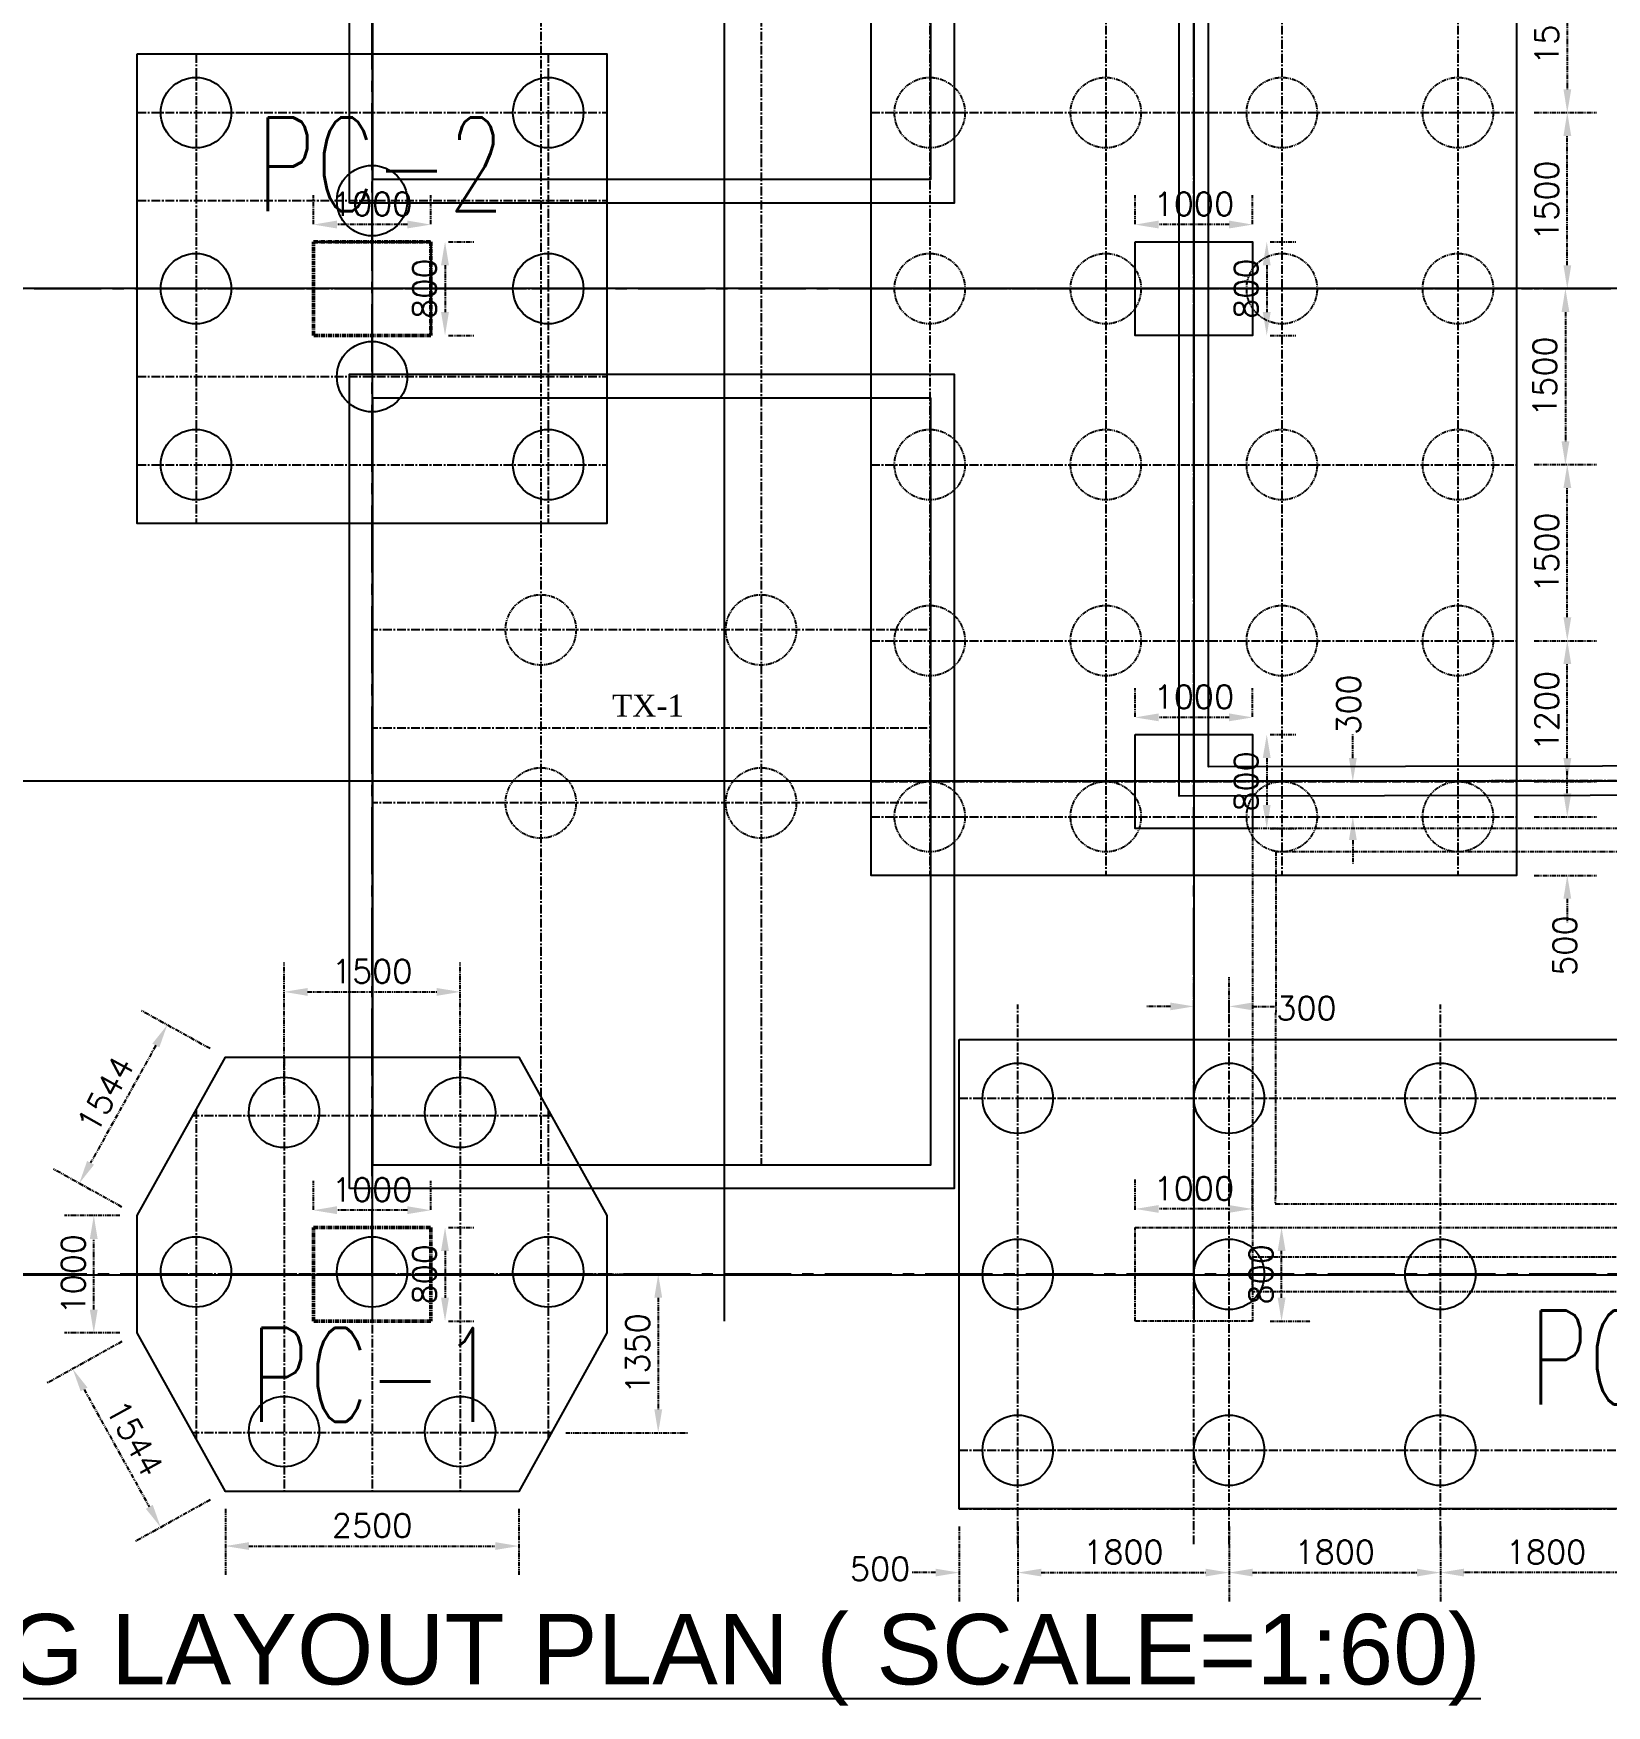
# Model space of a CAD drawing. Header units: millimetres. Extents: x 6239764 to 13047540, y 367704 to 979893.
# Drawn here: x 6447765 to 6461165, y 460155 to 474405 of the extents above; entities that cross this region are included whole.
import ezdxf

# ---------------------------------------------------------------- set-up
doc = ezdxf.new("R2010")
doc.units = ezdxf.units.MM
doc.header["$LTSCALE"] = 300
for name, pattern in [('CENTER2', [28.575, 19.05, -3.175, 3.175, -3.175]), ('CENTERX2', [4, 2.5, -0.5, 0.5, -0.5]), ('G', [2, 1.25, -0.25, 0.25, -0.25]), ('K', [2.5, 1.25, -0.25, 0.25, -0.25, 0.25, -0.25])]:
    doc.linetypes.add(name, pattern=pattern)
for name, color, linetype in [('01', 3, 'Continuous'), ('05', 1, 'G'), ('07', 6, 'K'), ('BOU', 12, 'Continuous'), ('EQUIPMENT', 1, 'Continuous'), ('TEXT', 7, 'Continuous')]:
    doc.layers.add(name, color=color, linetype=linetype)
doc.styles.add('1-100', font='romans.shx', dxfattribs={"height": 200})
doc.styles.add('1-37.5', font='arial.ttf')
doc.styles.get("Standard").update_dxf_attribs({"font": 'txt8.shx', "width": 0.7, "bigfont": 'hztxt_ii.shx'})
doc.styles.add('wx2', font='times.ttf')
doc.dimstyles.new('1-100', dxfattribs={"dimtxt": 210, "dimasz": 200, "dimexe": 250, "dimexo": 150, "dimgap": 75, "dimtad": 1, "dimdec": 0, "dimzin": 3, "dimdsep": 46, "dimtxsty": '1-100', "dimcen": 0.09, "dimclrd": 161, "dimclre": 161, "dimclrt": 161, "dimadec": 0, "dimazin": 0, "dimtfac": 1, "dimtdec": 0, "dimtofl": 0, "dimtmove": 2, "dimatfit": 3, "dimfxl": 1, "dimtolj": 1, "dimtzin": 0, "dimarcsym": 0})

# ---------------------------------------------------------------- blocks, each defined once
blk = doc.blocks.new('*D236')
at = {"layer": '07', "color": 161, "lineweight": -2, "ltscale": 0.1, "transparency": 16777216}
for p, q in [((6448519, 463257), (6447880, 462902)), ((6448196, 462849), (6448751, 461849)), ((6449269, 461907), (6448630, 461552))]:
    blk.add_line(p, q, dxfattribs=at)
at = {"layer": '07', "color": 161, "ltscale": 0.1, "transparency": 16777216}
for points in [[(6448225, 462865), (6448167, 462833), (6448099, 463024)], [(6448781, 461865), (6448722, 461832), (6448849, 461674)]]:
    blk.add_solid(points, dxfattribs=at)
at = {"layer": 'Defpoints', "color": 0, "ltscale": 0.1, "transparency": 16777216}
for p in [(6448650, 463330), (6449400, 461980), (6448849, 461674)]:
    blk.add_point(p, dxfattribs=at)
at = {"layer": '07', "color": 161, "ltscale": 0.1, "transparency": 16777216, "insert": (6448627, 462434), "char_height": 200, "attachment_point": 5, "rotation": 299.0546, "style": '1-100'}
blk.add_mtext('\\A1;1544', dxfattribs=at)
blk = doc.blocks.new('*D237')
at = {"layer": '07', "color": 161, "lineweight": -2, "ltscale": 0.1, "transparency": 16777216}
for p, q in [((6448500, 464330), (6448029, 464330)), ((6448279, 463530), (6448279, 464130)), ((6448500, 463330), (6448029, 463330))]:
    blk.add_line(p, q, dxfattribs=at)
at = {"layer": '07', "color": 161, "ltscale": 0.1, "transparency": 16777216}
for points in [[(6448245, 464130), (6448312, 464130), (6448279, 464330)], [(6448245, 463530), (6448312, 463530), (6448279, 463330)]]:
    blk.add_solid(points, dxfattribs=at)
at = {"layer": 'Defpoints', "color": 0, "ltscale": 0.1, "transparency": 16777216}
for p in [(6448279, 464330), (6448650, 464330), (6448650, 463330)]:
    blk.add_point(p, dxfattribs=at)
at = {"layer": '07', "color": 161, "ltscale": 0.1, "transparency": 16777216, "insert": (6448104, 463830), "char_height": 200, "attachment_point": 5, "rotation": 90, "style": '1-100'}
blk.add_mtext('\\A1;1000', dxfattribs=at)
blk = doc.blocks.new('*D238')
at = {"layer": '07', "color": 161, "lineweight": -2, "ltscale": 0.1, "transparency": 16777216}
for p, q in [((6449269, 465753), (6448686, 466076)), ((6448807, 465780), (6448252, 464780)), ((6448519, 464403), (6447936, 464726))]:
    blk.add_line(p, q, dxfattribs=at)
at = {"layer": '07', "color": 161, "ltscale": 0.1, "transparency": 16777216}
for points in [[(6448778, 465796), (6448837, 465764), (6448905, 465955)], [(6448222, 464796), (6448281, 464764), (6448155, 464605)]]:
    blk.add_solid(points, dxfattribs=at)
at = {"layer": 'Defpoints', "color": 0, "ltscale": 0.1, "transparency": 16777216}
for p in [(6449400, 465680), (6448155, 464605), (6448650, 464330)]:
    blk.add_point(p, dxfattribs=at)
at = {"layer": '07', "color": 161, "ltscale": 0.1, "transparency": 16777216, "insert": (6448377, 465365), "char_height": 200, "attachment_point": 5, "rotation": 60.9454, "style": '1-100'}
blk.add_mtext('\\A1;1544', dxfattribs=at)
blk = doc.blocks.new('*D239')
at = {"layer": '07', "color": 161, "lineweight": -2, "ltscale": 0.1, "transparency": 16777216}
for p, q in [((6449400, 461830), (6449400, 461264)), ((6451900, 461830), (6451900, 461264)), ((6449600, 461514), (6451700, 461514))]:
    blk.add_line(p, q, dxfattribs=at)
at = {"layer": '07', "color": 161, "ltscale": 0.1, "transparency": 16777216}
for points in [[(6449600, 461547), (6449600, 461481), (6449400, 461514)], [(6451700, 461547), (6451700, 461481), (6451900, 461514)]]:
    blk.add_solid(points, dxfattribs=at)
at = {"layer": 'Defpoints', "color": 0, "ltscale": 0.1, "transparency": 16777216}
for p in [(6449400, 461980), (6451900, 461980), (6451900, 461514)]:
    blk.add_point(p, dxfattribs=at)
at = {"layer": '07', "color": 161, "ltscale": 0.1, "transparency": 16777216, "insert": (6450650, 461689), "char_height": 200, "attachment_point": 5, "style": '1-100'}
blk.add_mtext('\\A1;2500', dxfattribs=at)
blk = doc.blocks.new('*D240')
at = {"layer": '07', "color": 161, "lineweight": -2, "ltscale": 0.1, "transparency": 16777216}
for p, q in [((6452300, 463830), (6453337, 463830)), ((6453087, 463630), (6453087, 462680)), ((6452300, 462480), (6453337, 462480))]:
    blk.add_line(p, q, dxfattribs=at)
at = {"layer": '07', "color": 161, "ltscale": 0.1, "transparency": 16777216}
for points in [[(6453054, 463630), (6453121, 463630), (6453087, 463830)], [(6453054, 462680), (6453121, 462680), (6453087, 462480)]]:
    blk.add_solid(points, dxfattribs=at)
at = {"layer": 'Defpoints', "color": 0, "ltscale": 0.1, "transparency": 16777216}
for p in [(6452150, 463830), (6452150, 462480), (6453087, 462480)]:
    blk.add_point(p, dxfattribs=at)
at = {"layer": '07', "color": 161, "ltscale": 0.1, "transparency": 16777216, "insert": (6452912, 463155), "char_height": 200, "attachment_point": 5, "rotation": 90, "style": '1-100'}
blk.add_mtext('\\A1;1350', dxfattribs=at)
blk = doc.blocks.new('*D241')
at = {"layer": '07', "color": 161, "lineweight": -2, "ltscale": 0.1, "transparency": 16777216}
for p, q in [((6449900, 465360), (6449900, 466487)), ((6451400, 465360), (6451400, 466487)), ((6450100, 466237), (6451200, 466237))]:
    blk.add_line(p, q, dxfattribs=at)
at = {"layer": '07', "color": 161, "ltscale": 0.1, "transparency": 16777216}
for points in [[(6450100, 466270), (6450100, 466203), (6449900, 466237)], [(6451200, 466270), (6451200, 466203), (6451400, 466237)]]:
    blk.add_solid(points, dxfattribs=at)
at = {"layer": 'Defpoints', "color": 0, "ltscale": 0.1, "transparency": 16777216}
for p in [(6451400, 466237), (6449900, 465210), (6451400, 465210)]:
    blk.add_point(p, dxfattribs=at)
at = {"layer": '07', "color": 161, "ltscale": 0.1, "transparency": 16777216, "insert": (6450650, 466412), "char_height": 200, "attachment_point": 5, "style": '1-100'}
blk.add_mtext('\\A1;1500', dxfattribs=at)
blk = doc.blocks.new('*D242')
at = {"layer": '07', "color": 161, "lineweight": -2, "ltscale": 0.1, "transparency": 16777216}
for p, q in [((6456150, 461680), (6456150, 461038)), ((6457950, 461680), (6457950, 461038)), ((6456350, 461288), (6457750, 461288))]:
    blk.add_line(p, q, dxfattribs=at)
at = {"layer": '07', "color": 161, "ltscale": 0.1, "transparency": 16777216}
for points in [[(6456350, 461321), (6456350, 461255), (6456150, 461288)], [(6457750, 461321), (6457750, 461255), (6457950, 461288)]]:
    blk.add_solid(points, dxfattribs=at)
at = {"layer": 'Defpoints', "color": 0, "ltscale": 0.1, "transparency": 16777216}
for p in [(6456150, 461830), (6457950, 461830), (6457950, 461288)]:
    blk.add_point(p, dxfattribs=at)
at = {"layer": '07', "color": 161, "ltscale": 0.1, "transparency": 16777216, "insert": (6457050, 461463), "char_height": 200, "attachment_point": 5, "style": '1-100'}
blk.add_mtext('\\A1;1800', dxfattribs=at)
blk = doc.blocks.new('*D243')
at = {"layer": '07', "color": 161, "lineweight": -2, "ltscale": 0.1, "transparency": 16777216}
for p, q in [((6457950, 461680), (6457950, 461038)), ((6459750, 461680), (6459750, 461038)), ((6458150, 461288), (6459550, 461288))]:
    blk.add_line(p, q, dxfattribs=at)
at = {"layer": '07', "color": 161, "ltscale": 0.1, "transparency": 16777216}
for points in [[(6458150, 461321), (6458150, 461255), (6457950, 461288)], [(6459550, 461321), (6459550, 461255), (6459750, 461288)]]:
    blk.add_solid(points, dxfattribs=at)
at = {"layer": 'Defpoints', "color": 0, "ltscale": 0.1, "transparency": 16777216}
for p in [(6457950, 461830), (6459750, 461830), (6459750, 461288)]:
    blk.add_point(p, dxfattribs=at)
at = {"layer": '07', "color": 161, "ltscale": 0.1, "transparency": 16777216, "insert": (6458850, 461463), "char_height": 200, "attachment_point": 5, "style": '1-100'}
blk.add_mtext('\\A1;1800', dxfattribs=at)
blk = doc.blocks.new('*D244')
at = {"layer": '07', "color": 161, "lineweight": -2, "ltscale": 0.1, "transparency": 16777216}
for p, q in [((6459750, 461680), (6459750, 461038)), ((6461550, 461680), (6461550, 461038)), ((6461350, 461288), (6459950, 461288))]:
    blk.add_line(p, q, dxfattribs=at)
at = {"layer": '07', "color": 161, "ltscale": 0.1, "transparency": 16777216}
for points in [[(6459950, 461321), (6459950, 461255), (6459750, 461288)], [(6461350, 461321), (6461350, 461255), (6461550, 461288)]]:
    blk.add_solid(points, dxfattribs=at)
at = {"layer": 'Defpoints', "color": 0, "ltscale": 0.1, "transparency": 16777216}
for p in [(6459750, 461830), (6461550, 461830), (6459750, 461288)]:
    blk.add_point(p, dxfattribs=at)
at = {"layer": '07', "color": 161, "ltscale": 0.1, "transparency": 16777216, "insert": (6460650, 461463), "char_height": 200, "attachment_point": 5, "style": '1-100'}
blk.add_mtext('\\A1;1800', dxfattribs=at)
blk = doc.blocks.new('*D248')
at = {"layer": '07', "color": 161, "lineweight": -2, "ltscale": 0.1, "transparency": 16777216}
for p, q in [((6455650, 461680), (6455650, 461038)), ((6456150, 461680), (6456150, 461038)), ((6455450, 461288), (6455250, 461288)), ((6456350, 461288), (6456550, 461288))]:
    blk.add_line(p, q, dxfattribs=at)
at = {"layer": '07', "color": 161, "ltscale": 0.1, "transparency": 16777216}
for points in [[(6455450, 461321), (6455450, 461255), (6455650, 461288)], [(6456350, 461321), (6456350, 461255), (6456150, 461288)]]:
    blk.add_solid(points, dxfattribs=at)
at = {"layer": 'Defpoints', "color": 0, "ltscale": 0.1, "transparency": 16777216}
for p in [(6455650, 461830), (6456150, 461830), (6456150, 461288)]:
    blk.add_point(p, dxfattribs=at)
at = {"layer": '07', "color": 161, "ltscale": 0.1, "transparency": 16777216, "insert": (6454977, 461320), "char_height": 200, "attachment_point": 5, "style": '1-100'}
blk.add_mtext('\\A1;500', dxfattribs=at)
blk = doc.blocks.new('*D253')
at = {"layer": '07', "color": 161, "lineweight": -2, "ltscale": 0.1, "transparency": 16777216}
for p, q in [((6457650, 465980), (6457650, 466363)), ((6457950, 465980), (6457950, 466363)), ((6457450, 466113), (6457250, 466113)), ((6458150, 466113), (6458350, 466113))]:
    blk.add_line(p, q, dxfattribs=at)
at = {"layer": '07', "color": 161, "ltscale": 0.1, "transparency": 16777216}
for points in [[(6457450, 466146), (6457450, 466080), (6457650, 466113)], [(6458150, 466146), (6458150, 466080), (6457950, 466113)]]:
    blk.add_solid(points, dxfattribs=at)
at = {"layer": 'Defpoints', "color": 0, "ltscale": 0.1, "transparency": 16777216}
for p in [(6457950, 466113), (6457650, 465830), (6457950, 465830)]:
    blk.add_point(p, dxfattribs=at)
at = {"layer": '07', "color": 161, "ltscale": 0.1, "transparency": 16777216, "insert": (6458609, 466098), "char_height": 200, "attachment_point": 5, "style": '1-100'}
blk.add_mtext('\\A1;300', dxfattribs=at)
blk = doc.blocks.new('*D280')
at = {"layer": '07', "color": 161, "lineweight": -2, "ltscale": 0.1, "transparency": 16777216}
for p, q in [((6459004, 468230), (6459004, 468430)), ((6459134, 468030), (6459254, 468030)), ((6459134, 467730), (6459254, 467730)), ((6459004, 467530), (6459004, 467330))]:
    blk.add_line(p, q, dxfattribs=at)
at = {"layer": '07', "color": 161, "ltscale": 0.1, "transparency": 16777216}
for points in [[(6458971, 468230), (6459038, 468230), (6459004, 468030)], [(6458971, 467530), (6459038, 467530), (6459004, 467730)]]:
    blk.add_solid(points, dxfattribs=at)
at = {"layer": 'Defpoints', "color": 0, "ltscale": 0.1, "transparency": 16777216}
for p in [(6458984, 468030), (6459004, 468030), (6458984, 467730)]:
    blk.add_point(p, dxfattribs=at)
at = {"layer": '07', "color": 161, "ltscale": 0.1, "transparency": 16777216, "insert": (6458969, 468685), "char_height": 200, "attachment_point": 5, "rotation": 90, "style": '1-100'}
blk.add_mtext('\\A1;300', dxfattribs=at)
blk = doc.blocks.new('*D283')
at = {"layer": '07', "color": 161, "lineweight": -2, "ltscale": 0.1, "transparency": 16777216}
for p, q in [((6460831, 467930), (6460831, 468130)), ((6460550, 467730), (6461081, 467730)), ((6460550, 467230), (6461081, 467230)), ((6460831, 467030), (6460831, 466830))]:
    blk.add_line(p, q, dxfattribs=at)
at = {"layer": '07', "color": 161, "ltscale": 0.1, "transparency": 16777216}
for points in [[(6460798, 467930), (6460865, 467930), (6460831, 467730)], [(6460798, 467030), (6460865, 467030), (6460831, 467230)]]:
    blk.add_solid(points, dxfattribs=at)
at = {"layer": 'Defpoints', "color": 0, "ltscale": 0.1, "transparency": 16777216}
for p in [(6460400, 467730), (6460831, 467730), (6460400, 467230)]:
    blk.add_point(p, dxfattribs=at)
at = {"layer": '07', "color": 161, "ltscale": 0.1, "transparency": 16777216, "insert": (6460810, 466631), "char_height": 200, "attachment_point": 5, "rotation": 90, "style": '1-100'}
blk.add_mtext('\\A1;500', dxfattribs=at)
blk = doc.blocks.new('*D284')
at = {"layer": '07', "color": 161, "lineweight": -2, "ltscale": 0.1, "transparency": 16777216}
for p, q in [((6460550, 469230), (6461081, 469230)), ((6460831, 468230), (6460831, 469030)), ((6460550, 468030), (6461081, 468030))]:
    blk.add_line(p, q, dxfattribs=at)
at = {"layer": '07', "color": 161, "ltscale": 0.1, "transparency": 16777216}
for points in [[(6460798, 469030), (6460865, 469030), (6460831, 469230)], [(6460798, 468230), (6460865, 468230), (6460831, 468030)]]:
    blk.add_solid(points, dxfattribs=at)
at = {"layer": 'Defpoints', "color": 0, "ltscale": 0.1, "transparency": 16777216}
for p in [(6460400, 469230), (6460831, 469230), (6460400, 468030)]:
    blk.add_point(p, dxfattribs=at)
at = {"layer": '07', "color": 161, "ltscale": 0.1, "transparency": 16777216, "insert": (6460656, 468630), "char_height": 200, "attachment_point": 5, "rotation": 90, "style": '1-100'}
blk.add_mtext('\\A1;1200', dxfattribs=at)
blk = doc.blocks.new('*D285')
at = {"layer": '07', "color": 161, "lineweight": -2, "ltscale": 0.1, "transparency": 16777216}
for p, q in [((6460550, 470730), (6461081, 470730)), ((6460831, 469430), (6460831, 470530)), ((6460550, 469230), (6461081, 469230))]:
    blk.add_line(p, q, dxfattribs=at)
at = {"layer": '07', "color": 161, "ltscale": 0.1, "transparency": 16777216}
for points in [[(6460798, 470530), (6460865, 470530), (6460831, 470730)], [(6460798, 469430), (6460865, 469430), (6460831, 469230)]]:
    blk.add_solid(points, dxfattribs=at)
at = {"layer": 'Defpoints', "color": 0, "ltscale": 0.1, "transparency": 16777216}
for p in [(6460400, 470730), (6460831, 470730), (6460400, 469230)]:
    blk.add_point(p, dxfattribs=at)
at = {"layer": '07', "color": 161, "ltscale": 0.1, "transparency": 16777216, "insert": (6460656, 469980), "char_height": 200, "attachment_point": 5, "rotation": 90, "style": '1-100'}
blk.add_mtext('\\A1;1500', dxfattribs=at)
blk = doc.blocks.new('*D286')
at = {"layer": '07', "color": 161, "lineweight": -2, "ltscale": 0.1, "transparency": 16777216}
for p, q in [((6460550, 473730), (6461081, 473730)), ((6460831, 472430), (6460831, 473530)), ((6460550, 472230), (6461081, 472230))]:
    blk.add_line(p, q, dxfattribs=at)
at = {"layer": '07', "color": 161, "ltscale": 0.1, "transparency": 16777216}
for points in [[(6460798, 473530), (6460865, 473530), (6460831, 473730)], [(6460798, 472430), (6460865, 472430), (6460831, 472230)]]:
    blk.add_solid(points, dxfattribs=at)
at = {"layer": 'Defpoints', "color": 0, "ltscale": 0.1, "transparency": 16777216}
for p in [(6460400, 473730), (6460831, 473730), (6460400, 472230)]:
    blk.add_point(p, dxfattribs=at)
at = {"layer": '07', "color": 161, "ltscale": 0.1, "transparency": 16777216, "insert": (6460656, 472980), "char_height": 200, "attachment_point": 5, "rotation": 90, "style": '1-100'}
blk.add_mtext('\\A1;1500', dxfattribs=at)
blk = doc.blocks.new('*D287')
at = {"layer": '07', "color": 161, "lineweight": -2, "ltscale": 0.1, "transparency": 16777216}
for p, q in [((6460550, 475230), (6461081, 475230)), ((6460831, 475030), (6460831, 473930)), ((6460550, 473730), (6461081, 473730))]:
    blk.add_line(p, q, dxfattribs=at)
at = {"layer": '07', "color": 161, "ltscale": 0.1, "transparency": 16777216}
for points in [[(6460798, 475030), (6460865, 475030), (6460831, 475230)], [(6460798, 473930), (6460865, 473930), (6460831, 473730)]]:
    blk.add_solid(points, dxfattribs=at)
at = {"layer": 'Defpoints', "color": 0, "ltscale": 0.1, "transparency": 16777216}
for p in [(6460400, 475230), (6460400, 473730), (6460831, 473730)]:
    blk.add_point(p, dxfattribs=at)
at = {"layer": '07', "color": 161, "ltscale": 0.1, "transparency": 16777216, "insert": (6460656, 474480), "char_height": 200, "attachment_point": 5, "rotation": 90, "style": '1-100'}
blk.add_mtext('\\A1;1500', dxfattribs=at)
blk = doc.blocks.new('*D296')
at = {"layer": '07', "color": 161, "lineweight": -2, "ltscale": 0.1, "transparency": 16777216}
for p, q in [((6460550, 472230), (6461065, 472230)), ((6460815, 472030), (6460815, 470930)), ((6460550, 470730), (6461065, 470730))]:
    blk.add_line(p, q, dxfattribs=at)
at = {"layer": '07', "color": 161, "ltscale": 0.1, "transparency": 16777216}
for points in [[(6460782, 472030), (6460849, 472030), (6460815, 472230)], [(6460782, 470930), (6460849, 470930), (6460815, 470730)]]:
    blk.add_solid(points, dxfattribs=at)
at = {"layer": 'Defpoints', "color": 0, "ltscale": 0.1, "transparency": 16777216}
for p in [(6460400, 472230), (6460400, 470730), (6460815, 470730)]:
    blk.add_point(p, dxfattribs=at)
at = {"layer": '07', "color": 161, "ltscale": 0.1, "transparency": 16777216, "insert": (6460640, 471480), "char_height": 200, "attachment_point": 5, "rotation": 90, "style": '1-100'}
blk.add_mtext('\\A1;1500', dxfattribs=at)
blk = doc.blocks.new('*D1054')
at = {"layer": '07', "color": 161, "lineweight": -2, "ltscale": 0.1, "transparency": 16777216}
for p, q in [((6450150, 464380), (6450150, 464626)), ((6451150, 464380), (6451150, 464626)), ((6450950, 464376), (6450350, 464376))]:
    blk.add_line(p, q, dxfattribs=at)
at = {"layer": '07', "color": 161, "ltscale": 0.1, "transparency": 16777216}
for points in [[(6450350, 464410), (6450350, 464343), (6450150, 464376)], [(6450950, 464410), (6450950, 464343), (6451150, 464376)]]:
    blk.add_solid(points, dxfattribs=at)
at = {"layer": 'Defpoints', "color": 0, "ltscale": 0.1, "transparency": 16777216}
for p in [(6450150, 464376), (6450150, 464230), (6451150, 464230)]:
    blk.add_point(p, dxfattribs=at)
at = {"layer": '07', "color": 161, "ltscale": 0.1, "transparency": 16777216, "insert": (6450650, 464551), "char_height": 200, "attachment_point": 5, "style": '1-100'}
blk.add_mtext('\\A1;1000', dxfattribs=at)
blk = doc.blocks.new('*D1055')
at = {"layer": '07', "color": 161, "lineweight": -2, "ltscale": 0.1, "transparency": 16777216}
for p, q in [((6451300, 464230), (6451521, 464230)), ((6451271, 464030), (6451271, 463630)), ((6451300, 463430), (6451521, 463430))]:
    blk.add_line(p, q, dxfattribs=at)
at = {"layer": '07', "color": 161, "ltscale": 0.1, "transparency": 16777216}
for points in [[(6451237, 464030), (6451304, 464030), (6451271, 464230)], [(6451237, 463630), (6451304, 463630), (6451271, 463430)]]:
    blk.add_solid(points, dxfattribs=at)
at = {"layer": 'Defpoints', "color": 0, "ltscale": 0.1, "transparency": 16777216}
for p in [(6451150, 464230), (6451150, 463430), (6451271, 463430)]:
    blk.add_point(p, dxfattribs=at)
at = {"layer": '07', "color": 161, "ltscale": 0.1, "transparency": 16777216, "insert": (6451096, 463830), "char_height": 200, "attachment_point": 5, "rotation": 90, "style": '1-100'}
blk.add_mtext('\\A1;800', dxfattribs=at)
blk = doc.blocks.new('*D1056')
at = {"layer": '07', "color": 161, "lineweight": -2, "ltscale": 0.1, "transparency": 16777216}
for p, q in [((6450150, 472780), (6450150, 473026)), ((6451150, 472780), (6451150, 473026)), ((6450950, 472776), (6450350, 472776))]:
    blk.add_line(p, q, dxfattribs=at)
at = {"layer": '07', "color": 161, "ltscale": 0.1, "transparency": 16777216}
for points in [[(6450350, 472810), (6450350, 472743), (6450150, 472776)], [(6450950, 472810), (6450950, 472743), (6451150, 472776)]]:
    blk.add_solid(points, dxfattribs=at)
at = {"layer": 'Defpoints', "color": 0, "ltscale": 0.1, "transparency": 16777216}
for p in [(6450150, 472776), (6450150, 472630), (6451150, 472630)]:
    blk.add_point(p, dxfattribs=at)
at = {"layer": '07', "color": 161, "ltscale": 0.1, "transparency": 16777216, "insert": (6450650, 472951), "char_height": 200, "attachment_point": 5, "style": '1-100'}
blk.add_mtext('\\A1;1000', dxfattribs=at)
blk = doc.blocks.new('*D1057')
at = {"layer": '07', "color": 161, "lineweight": -2, "ltscale": 0.1, "transparency": 16777216}
for p, q in [((6451300, 472630), (6451521, 472630)), ((6451271, 472430), (6451271, 472030)), ((6451300, 471830), (6451521, 471830))]:
    blk.add_line(p, q, dxfattribs=at)
at = {"layer": '07', "color": 161, "ltscale": 0.1, "transparency": 16777216}
for points in [[(6451237, 472430), (6451304, 472430), (6451271, 472630)], [(6451237, 472030), (6451304, 472030), (6451271, 471830)]]:
    blk.add_solid(points, dxfattribs=at)
at = {"layer": 'Defpoints', "color": 0, "ltscale": 0.1, "transparency": 16777216}
for p in [(6451150, 472630), (6451150, 471830), (6451271, 471830)]:
    blk.add_point(p, dxfattribs=at)
at = {"layer": '07', "color": 161, "ltscale": 0.1, "transparency": 16777216, "insert": (6451096, 472230), "char_height": 200, "attachment_point": 5, "rotation": 90, "style": '1-100'}
blk.add_mtext('\\A1;800', dxfattribs=at)
blk = doc.blocks.new('*D1090')
at = {"layer": '07', "color": 161, "lineweight": -2, "ltscale": 0.1, "transparency": 16777216}
for p, q in [((6457150, 464380), (6457150, 464637)), ((6458150, 464380), (6458150, 464637)), ((6457950, 464387), (6457350, 464387))]:
    blk.add_line(p, q, dxfattribs=at)
at = {"layer": '07', "color": 161, "ltscale": 0.1, "transparency": 16777216}
for points in [[(6457350, 464420), (6457350, 464354), (6457150, 464387)], [(6457950, 464420), (6457950, 464354), (6458150, 464387)]]:
    blk.add_solid(points, dxfattribs=at)
at = {"layer": 'Defpoints', "color": 0, "ltscale": 0.1, "transparency": 16777216}
for p in [(6457150, 464387), (6457150, 464230), (6458150, 464230)]:
    blk.add_point(p, dxfattribs=at)
at = {"layer": '07', "color": 161, "ltscale": 0.1, "transparency": 16777216, "insert": (6457650, 464562), "char_height": 200, "attachment_point": 5, "style": '1-100'}
blk.add_mtext('\\A1;1000', dxfattribs=at)
blk = doc.blocks.new('*D1091')
at = {"layer": '07', "color": 161, "lineweight": -2, "ltscale": 0.1, "transparency": 16777216}
for p, q in [((6458300, 464230), (6458647, 464230)), ((6458397, 463630), (6458397, 464030)), ((6458300, 463430), (6458647, 463430))]:
    blk.add_line(p, q, dxfattribs=at)
at = {"layer": '07', "color": 161, "ltscale": 0.1, "transparency": 16777216}
for points in [[(6458364, 464030), (6458431, 464030), (6458397, 464230)], [(6458364, 463630), (6458431, 463630), (6458397, 463430)]]:
    blk.add_solid(points, dxfattribs=at)
at = {"layer": 'Defpoints', "color": 0, "ltscale": 0.1, "transparency": 16777216}
for p in [(6458150, 464230), (6458397, 464230), (6458150, 463430)]:
    blk.add_point(p, dxfattribs=at)
at = {"layer": '07', "color": 161, "ltscale": 0.1, "transparency": 16777216, "insert": (6458222, 463830), "char_height": 200, "attachment_point": 5, "rotation": 90, "style": '1-100'}
blk.add_mtext('\\A1;800', dxfattribs=at)
blk = doc.blocks.new('*D1098')
at = {"layer": '07', "color": 161, "lineweight": -2, "ltscale": 0.1, "transparency": 16777216}
for p, q in [((6457150, 472780), (6457150, 473026)), ((6458150, 472780), (6458150, 473026)), ((6457950, 472776), (6457350, 472776))]:
    blk.add_line(p, q, dxfattribs=at)
at = {"layer": '07', "color": 161, "ltscale": 0.1, "transparency": 16777216}
for points in [[(6457350, 472810), (6457350, 472743), (6457150, 472776)], [(6457950, 472810), (6457950, 472743), (6458150, 472776)]]:
    blk.add_solid(points, dxfattribs=at)
at = {"layer": 'Defpoints', "color": 0, "ltscale": 0.1, "transparency": 16777216}
for p in [(6457150, 472776), (6457150, 472630), (6458150, 472630)]:
    blk.add_point(p, dxfattribs=at)
at = {"layer": '07', "color": 161, "ltscale": 0.1, "transparency": 16777216, "insert": (6457650, 472951), "char_height": 200, "attachment_point": 5, "style": '1-100'}
blk.add_mtext('\\A1;1000', dxfattribs=at)
blk = doc.blocks.new('*D1099')
at = {"layer": '07', "color": 161, "lineweight": -2, "ltscale": 0.1, "transparency": 16777216}
for p, q in [((6458300, 472630), (6458521, 472630)), ((6458271, 472430), (6458271, 472030)), ((6458300, 471830), (6458521, 471830))]:
    blk.add_line(p, q, dxfattribs=at)
at = {"layer": '07', "color": 161, "ltscale": 0.1, "transparency": 16777216}
for points in [[(6458237, 472430), (6458304, 472430), (6458271, 472630)], [(6458237, 472030), (6458304, 472030), (6458271, 471830)]]:
    blk.add_solid(points, dxfattribs=at)
at = {"layer": 'Defpoints', "color": 0, "ltscale": 0.1, "transparency": 16777216}
for p in [(6458150, 472630), (6458150, 471830), (6458271, 471830)]:
    blk.add_point(p, dxfattribs=at)
at = {"layer": '07', "color": 161, "ltscale": 0.1, "transparency": 16777216, "insert": (6458096, 472230), "char_height": 200, "attachment_point": 5, "rotation": 90, "style": '1-100'}
blk.add_mtext('\\A1;800', dxfattribs=at)
blk = doc.blocks.new('*D1100')
at = {"layer": '07', "color": 161, "lineweight": -2, "ltscale": 0.1, "transparency": 16777216}
for p, q in [((6457150, 468580), (6457150, 468826)), ((6458150, 468580), (6458150, 468826)), ((6457950, 468576), (6457350, 468576))]:
    blk.add_line(p, q, dxfattribs=at)
at = {"layer": '07', "color": 161, "ltscale": 0.1, "transparency": 16777216}
for points in [[(6457350, 468610), (6457350, 468543), (6457150, 468576)], [(6457950, 468610), (6457950, 468543), (6458150, 468576)]]:
    blk.add_solid(points, dxfattribs=at)
at = {"layer": 'Defpoints', "color": 0, "ltscale": 0.1, "transparency": 16777216}
for p in [(6457150, 468576), (6457150, 468430), (6458150, 468430)]:
    blk.add_point(p, dxfattribs=at)
at = {"layer": '07', "color": 161, "ltscale": 0.1, "transparency": 16777216, "insert": (6457650, 468751), "char_height": 200, "attachment_point": 5, "style": '1-100'}
blk.add_mtext('\\A1;1000', dxfattribs=at)
blk = doc.blocks.new('*D1101')
at = {"layer": '07', "color": 161, "lineweight": -2, "ltscale": 0.1, "transparency": 16777216}
for p, q in [((6458300, 468430), (6458521, 468430)), ((6458271, 468230), (6458271, 467830)), ((6458300, 467630), (6458521, 467630))]:
    blk.add_line(p, q, dxfattribs=at)
at = {"layer": '07', "color": 161, "ltscale": 0.1, "transparency": 16777216}
for points in [[(6458237, 468230), (6458304, 468230), (6458271, 468430)], [(6458237, 467830), (6458304, 467830), (6458271, 467630)]]:
    blk.add_solid(points, dxfattribs=at)
at = {"layer": 'Defpoints', "color": 0, "ltscale": 0.1, "transparency": 16777216}
for p in [(6458150, 468430), (6458150, 467630), (6458271, 467630)]:
    blk.add_point(p, dxfattribs=at)
at = {"layer": '07', "color": 161, "ltscale": 0.1, "transparency": 16777216, "insert": (6458096, 468030), "char_height": 200, "attachment_point": 5, "rotation": 90, "style": '1-100'}
blk.add_mtext('\\A1;800', dxfattribs=at)

msp = doc.modelspace()

# ---------------------------------------------------------------- linework, layer by layer
at = {"color": 7, "ltscale": 0.1}
for p, q in [((6450649.7, 495306.1), (6450649.7, 463429.9)), ((6453649.7, 495306.1), (6453649.7, 463429.9)), ((6457649.7, 495306.1), (6457649.7, 463429.9)), ((6450149.7, 472629.9), (6451149.7, 472629.9)), ((6451149.7, 472629.9), (6451149.7, 471829.9)), ((6457149.7, 472629.9), (6458149.7, 472629.9)), ((6458149.7, 472629.9), (6458149.7, 471829.9)), ((6443649.7, 472232.7), (6478457.2, 472232.7)), ((6457149.7, 468429.9), (6458149.7, 468429.9)), ((6458149.7, 468429.9), (6458149.7, 467629.9)), ((6443674.7, 468035.2), (6478457.2, 468035.2)), ((6443674.7, 463826.5), (6478457.2, 463826.5))]:
    msp.add_line(p, q, dxfattribs=at)
at = {"color": 7, "linetype": 'CENTERX2', "ltscale": 0.1}
for p, q in [((6452086.7, 488099.9), (6452086.7, 464759.9)), ((6453962.7, 488099.9), (6453962.7, 464759.9)), ((6455399.7, 486229.9), (6455399.7, 467229.9)), ((6456899.7, 486229.9), (6456899.7, 467229.9)), ((6457649.7, 486229.9), (6457649.7, 467229.9)), ((6458399.7, 486229.9), (6458399.7, 467229.9)), ((6459899.7, 486229.9), (6459899.7, 467229.9)), ((6449149.7, 474229.9), (6449149.7, 470229.9)), ((6450649.7, 474229.9), (6450649.7, 470229.9)), ((6452149.7, 474229.9), (6452149.7, 470229.9)), ((6448649.7, 473729.9), (6452649.7, 473729.9)), ((6454899.7, 473729.9), (6460399.7, 473729.9)), ((6448649.7, 472979.9), (6452649.7, 472979.9)), ((6448649.7, 472229.9), (6452649.7, 472229.9)), ((6454899.7, 472229.9), (6460399.7, 472229.9)), ((6448649.7, 471479.9), (6452649.7, 471479.9)), ((6448649.7, 470729.9), (6452649.7, 470729.9)), ((6454899.7, 470729.9), (6460399.7, 470729.9)), ((6455377.3, 469321.9), (6450649.7, 469321.9)), ((6454899.7, 469229.9), (6460399.7, 469229.9)), ((6455377.3, 468484.9), (6450649.7, 468484.9)), ((6454899.7, 468029.9), (6460399.7, 468029.9)), ((6455377.3, 467846.9), (6450649.7, 467846.9)), ((6454899.7, 467729.9), (6460399.7, 467729.9)), ((6456149.7, 461529.9), (6456149.7, 466129.9)), ((6457649.7, 461529.9), (6457649.7, 466129.9)), ((6457949.7, 461529.9), (6457949.7, 466129.9)), ((6459749.7, 461529.9), (6459749.7, 466129.9)), ((6455649.7, 465829.9), (6465949.7, 465829.9)), ((6449899.7, 465679.9), (6449899.7, 461979.9)), ((6450649.7, 465679.9), (6450649.7, 461979.9)), ((6451399.7, 465679.9), (6451399.7, 461979.9)), ((6455649.7, 465329.9), (6465949.7, 465329.9)), ((6452177.5, 465179.9), (6449121.9, 465179.9)), ((6449149.7, 465229.9), (6449149.7, 462429.9)), ((6452149.7, 465229.9), (6452149.7, 462429.9)), ((6452649.7, 463829.9), (6448649.7, 463829.9)), ((6452177.5, 462479.9), (6449121.9, 462479.9)), ((6455649.7, 462329.9), (6465949.7, 462329.9)), ((6455649.7, 461829.9), (6465949.7, 461829.9))]:
    msp.add_line(p, q, dxfattribs=at)
msp.add_lwpolyline([(6474649.7, 486679.9), (6474649.7, 480629.9), (6469649.7, 480629.9), (6469649.7, 468049.9), (6457649.7, 468029.9), (6457649.7, 489029.9), (6469649.7, 489029.9)], dxfattribs=at)
at = {"color": 7, "ltscale": 0.1}
msp.add_lwpolyline([(6455649.7, 465829.9), (6465649.7, 465829.9), (6465649.7, 461829.9), (6455649.7, 461829.9)], close=True, dxfattribs=at)
for centre in [(6449149.7, 473729.9), (6452149.7, 473729.9), (6450649.7, 472979.9), (6449149.7, 472229.9), (6452149.7, 472229.9), (6450649.7, 471479.9), (6449149.7, 470729.9), (6452149.7, 470729.9), (6456149.7, 465329.9), (6457949.7, 465329.9), (6459749.7, 465329.9), (6449899.7, 465209.9), (6451399.7, 465209.9), (6449149.7, 463849.9), (6450649.7, 463849.9), (6452149.7, 463849.9), (6456149.7, 463829.9), (6457949.7, 463829.9), (6459749.7, 463829.9), (6449899.7, 462489.9), (6451399.7, 462489.9), (6456149.7, 462329.9), (6457949.7, 462329.9), (6459749.7, 462329.9)]:
    msp.add_circle(centre, 300, dxfattribs=at)
at = {"layer": '01', "color": 7, "linetype": 'CENTER2', "ltscale": 0.1}
for p, q in [((6450649.7, 463809.9), (6450649.7, 489029.9)), ((6457649.7, 463809.9), (6457649.7, 489029.9)), ((6445199.7, 472229.9), (6469649.7, 472229.9)), ((6469649.7, 463829.9), (6445649.7, 463829.9))]:
    msp.add_line(p, q, dxfattribs=at)
at = {"layer": '05', "color": 7, "lineweight": 50, "ltscale": 0.1}
for points in [[(6450149.7, 472629.9), (6451149.7, 472629.9), (6451149.7, 471829.9), (6450149.7, 471829.9)], [(6450149.7, 472629.9), (6451149.7, 472629.9), (6451149.7, 471829.9), (6450149.7, 471829.9)], [(6450149.7, 464229.9), (6451149.7, 464229.9), (6451149.7, 463429.9), (6450149.7, 463429.9)]]:
    msp.add_lwpolyline(points, close=True, dxfattribs=at)
at = {"layer": '05', "color": 7, "linetype": 'Continuous', "ltscale": 0.1}
for points in [[(6457149.7, 472629.9), (6458149.7, 472629.9), (6458149.7, 471829.9), (6457149.7, 471829.9)], [(6457149.7, 468429.9), (6458149.7, 468429.9), (6458149.7, 467629.9), (6457149.7, 467629.9)]]:
    msp.add_lwpolyline(points, close=True, dxfattribs=at)
at = {"layer": '05', "color": 7, "ltscale": 0.1}
for points in [[(6457149.7, 472629.9), (6458149.7, 472629.9), (6458149.7, 471829.9), (6457149.7, 471829.9)], [(6457149.7, 468429.9), (6458149.7, 468429.9), (6458149.7, 467629.9), (6457149.7, 467629.9)], [(6457149.7, 464229.9), (6458149.7, 464229.9), (6458149.7, 463429.9), (6457149.7, 463429.9)], [(6458149.7, 463979.9), (6463149.7, 463979.9), (6463149.7, 463679.9), (6458149.7, 463679.9)]]:
    msp.add_lwpolyline(points, close=True, dxfattribs=at)
at = {"layer": '07', "color": 7, "ltscale": 0.1}
for p, q in [((6454899.7, 472229.9), (6460399.7, 472229.9)), ((6469149.7, 467629.9), (6458149.7, 467629.9))]:
    msp.add_line(p, q, dxfattribs=at)
at = {"layer": '07', "color": 7, "linetype": 'Continuous', "ltscale": 0.1}
for points in [[(6474774.7, 486679.9), (6474774.7, 480504.9), (6469774.7, 480504.9), (6469774.7, 467925.1), (6457524.7, 467904.7), (6457524.7, 489154.9), (6469649.7, 489154.9)], [(6474524.7, 486679.9), (6474524.7, 480754.9), (6469524.7, 480754.9), (6469524.7, 468174.7), (6457774.7, 468155.1), (6457774.7, 488904.9), (6469649.7, 488904.9)]]:
    msp.add_lwpolyline(points, dxfattribs=at)
at = {"layer": '07', "color": 7, "ltscale": 0.1}
msp.add_lwpolyline([(6458149.7, 467629.9), (6458149.7, 464229.9), (6469149.7, 464229.9), (6469149.7, 467629.9), (6458149.7, 467629.9)], dxfattribs=at)
msp.add_lwpolyline([(6458349.3, 467429.9), (6458343.9, 464429.9), (6468949.7, 464429.9), (6468949.7, 467429.9)], close=True, dxfattribs=at)
for centre in [(6455399.7, 473729.9), (6456899.7, 473729.9), (6458399.7, 473729.9), (6459899.7, 473729.9), (6455399.7, 472229.9), (6456899.7, 472229.9), (6458399.7, 472229.9), (6459899.7, 472229.9), (6455399.7, 470729.9), (6456899.7, 470729.9), (6458399.7, 470729.9), (6459899.7, 470729.9), (6452086.7, 469321.9), (6453962.7, 469321.9), (6455399.7, 469229.9), (6456899.7, 469229.9), (6458399.7, 469229.9), (6459899.7, 469229.9), (6452086.7, 467846.9), (6453962.7, 467846.9), (6455399.7, 467729.9), (6456899.7, 467729.9), (6458399.7, 467729.9), (6459899.7, 467729.9)]:
    msp.add_circle(centre, 300, dxfattribs=at)
at = {"layer": 'BOU', "color": 7, "ltscale": 0.1}
for points in [[(6454899.7, 486229.9), (6460399.7, 486229.9), (6460399.7, 467229.9), (6454899.7, 467229.9)], [(6448649.7, 474229.9), (6452649.7, 474229.9), (6452649.7, 470229.9), (6448649.7, 470229.9)]]:
    msp.add_lwpolyline(points, close=True, dxfattribs=at)
msp.add_lwpolyline([(6448649.7, 463329.9), (6448649.7, 464329.9), (6449399.7, 465679.9), (6451899.7, 465679.9), (6452649.7, 464329.9), (6452649.7, 463329.9), (6451899.7, 461979.9), (6449399.7, 461979.9), (6448649.7, 463329.9)], dxfattribs=at)
at = {"layer": 'EQUIPMENT', "color": 7, "linetype": 'Continuous'}
for points in [[(6450457.3, 472959.9), (6450457.3, 479899.9), (6455607.3, 479899.9), (6455607.3, 472959.9)], [(6450657.3, 473159.9), (6450657.3, 479699.9), (6455407.3, 479699.9), (6455407.3, 473159.9)], [(6450457.3, 464559.9), (6450457.3, 471499.9), (6455607.3, 471499.9), (6455607.3, 464559.9)], [(6450657.3, 464759.9), (6450657.3, 471299.9), (6455407.3, 471299.9), (6455407.3, 464759.9)]]:
    msp.add_lwpolyline(points, close=True, dxfattribs=at)

# ---------------------------------------------------------------- texts
at = {"layer": '07', "color": 7, "ltscale": 0.1, "width": 0.7}
for s, p in [('PC-2', (6449665, 472889.1)), ('PC-5', (6460508.7, 462720.6)), ('PC-1', (6449611.4, 462572.9))]:
    msp.add_text(s, height=800, dxfattribs=at).set_placement(p)
at = {"layer": 'TEXT', "color": 7, "insert": (6453306.6, 468770.2), "char_height": 187.5, "width": 558.117, "attachment_point": 3, "style": 'wx2'}
msp.add_mtext('TX-1', dxfattribs=at)
at = {"layer": 'TEXT', "color": 7, "linetype": 'Continuous', "ltscale": 0.5, "insert": (6445444.1, 460935.3), "char_height": 600, "attachment_point": 1, "style": '1-37.5'}
msp.add_mtext('{\\LPILING LAYOUT PLAN ( SCALE=1:60)}', dxfattribs=at)

# ---------------------------------------------------------------- dimensions: what is measured, and where the dimension line sits
at = {"layer": '07', "color": 7, "ltscale": 0.1}
for base, p1, p2, picture, middle in [((6460831.2, 473729.9), (6460399.7, 475229.9), (6460399.7, 473729.9), '*D287', (6460656.2, 474479.9)), ((6460831.2, 473729.9), (6460399.7, 472229.9), (6460399.7, 473729.9), '*D286', (6460656.2, 472979.9)), ((6451270.7, 471829.9), (6451149.7, 472629.9), (6451149.7, 471829.9), '*D1057', (6451095.7, 472229.9)), ((6458270.7, 471829.9), (6458149.7, 472629.9), (6458149.7, 471829.9), '*D1099', (6458095.7, 472229.9)), ((6460815.4, 470729.9), (6460399.7, 472229.9), (6460399.7, 470729.9), '*D296', (6460640.4, 471479.9)), ((6460831.2, 470729.9), (6460399.7, 469229.9), (6460399.7, 470729.9), '*D285', (6460656.2, 469979.9)), ((6460831.2, 469229.9), (6460399.7, 468029.9), (6460399.7, 469229.9), '*D284', (6460656.2, 468629.9)), ((6458270.7, 467629.9), (6458149.7, 468429.9), (6458149.7, 467629.9), '*D1101', (6458095.7, 468029.9)), ((6451270.7, 463429.9), (6451149.7, 464229.9), (6451149.7, 463429.9), '*D1055', (6451095.7, 463829.9)), ((6458397.3, 464229.9), (6458149.7, 463429.9), (6458149.7, 464229.9), '*D1091', (6458222.3, 463829.9)), ((6453087.3, 462479.9), (6452149.7, 463829.9), (6452149.7, 462479.9), '*D240', (6452912.3, 463154.9))]:
    dim = msp.add_linear_dim(base=base, p1=p1, p2=p2, angle=90, dimstyle='1-100', dxfattribs=at)
    dim.commit()
    dim.dimension.update_dxf_attribs({"geometry": picture, "text_midpoint": middle})
for base, p1, p2, picture, middle in [((6450149.7, 472776.4), (6451149.7, 472629.9), (6450149.7, 472629.9), '*D1056', (6450649.7, 472951.4)), ((6457149.7, 472776.4), (6458149.7, 472629.9), (6457149.7, 472629.9), '*D1098', (6457649.7, 472951.4)), ((6457149.7, 468576.4), (6458149.7, 468429.9), (6457149.7, 468429.9), '*D1100', (6457649.7, 468751.4)), ((6451399.7, 466236.6), (6449899.7, 465209.9), (6451399.7, 465209.9), '*D241', (6450649.7, 466411.6)), ((6450149.7, 464376.4), (6451149.7, 464229.9), (6450149.7, 464229.9), '*D1054', (6450649.7, 464551.4)), ((6457149.7, 464387.1), (6458149.7, 464229.9), (6457149.7, 464229.9), '*D1090', (6457649.7, 464562.1)), ((6451899.7, 461514.1), (6449399.7, 461979.9), (6451899.7, 461979.9), '*D239', (6450649.7, 461689.1)), ((6457949.7, 461288.1), (6456149.7, 461829.9), (6457949.7, 461829.9), '*D242', (6457049.7, 461463.1)), ((6459749.7, 461288.1), (6457949.7, 461829.9), (6459749.7, 461829.9), '*D243', (6458849.7, 461463.1)), ((6459749.7, 461288.1), (6461549.7, 461829.9), (6459749.7, 461829.9), '*D244', (6460649.7, 461463.1))]:
    dim = msp.add_linear_dim(base=base, p1=p1, p2=p2, dimstyle='1-100', dxfattribs=at)
    dim.commit()
    dim.dimension.update_dxf_attribs({"geometry": picture, "text_midpoint": middle})
for base, p1, p2, picture, middle in [((6459004.3, 468029.9), (6458983.7, 467729.9), (6458983.7, 468029.9), '*D280', (6458969.3, 468685.2)), ((6460831.2, 467729.9), (6460399.7, 467229.9), (6460399.7, 467729.9), '*D283', (6460810.1, 466630.8))]:
    dim = msp.add_linear_dim(base=base, p1=p1, p2=p2, angle=90, dimstyle='1-100', dxfattribs=at)
    dim.commit()
    dim.dimension.update_dxf_attribs({"geometry": picture, "text_midpoint": middle, "dimtype": 160})
for base, p1, p2, picture, middle in [((6457949.7, 466113.1), (6457649.7, 465829.9), (6457949.7, 465829.9), '*D253', (6458609, 466098)), ((6456149.7, 461288.1), (6455649.7, 461829.9), (6456149.7, 461829.9), '*D248', (6454976.5, 461319.6))]:
    dim = msp.add_linear_dim(base=base, p1=p1, p2=p2, dimstyle='1-100', dxfattribs=at)
    dim.commit()
    dim.dimension.update_dxf_attribs({"geometry": picture, "text_midpoint": middle, "dimtype": 160})
for p1, p2, distance, picture, middle in [((6449399.7, 465679.9), (6448649.7, 464329.9), -566.5, '*D238', (6448376.5, 465365)), ((6448649.7, 463329.9), (6448649.7, 464329.9), 371.1, '*D237', (6448103.6, 463829.9)), ((6448649.7, 463329.9), (6449399.7, 461979.9), -630.4, '*D236', (6448626.6, 462433.8))]:
    dim = msp.add_aligned_dim(p1=p1, p2=p2, distance=distance, dimstyle='1-100', dxfattribs=at)
    dim.commit()
    dim.dimension.update_dxf_attribs({"geometry": picture, "text_midpoint": middle})

doc.saveas('drawing.dxf')
